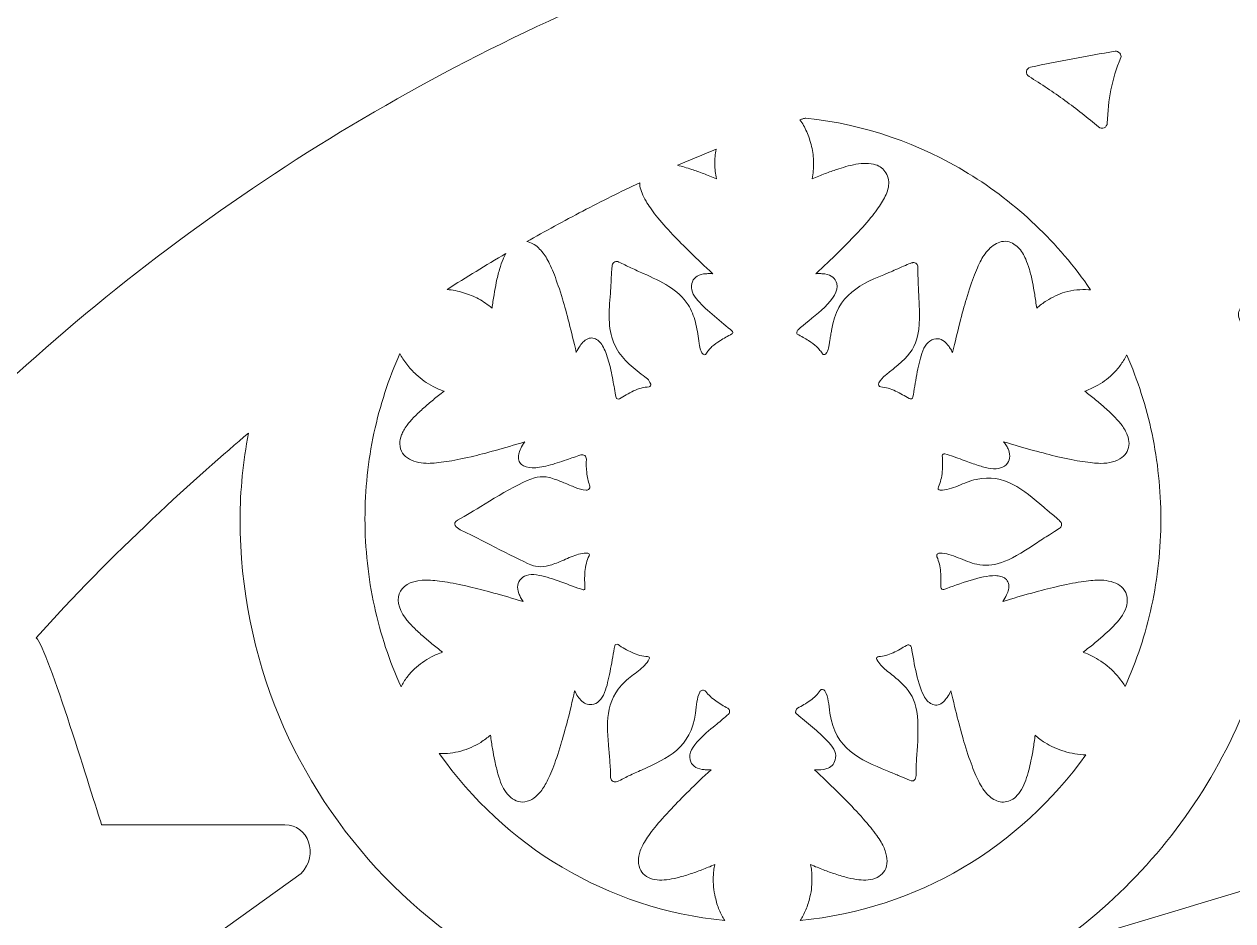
# Model space of a CAD drawing. Header units: inches. Extents: x 15.1 to 23.2, y 2.8 to 12.8.
# Drawn here: x 16.478 to 18.81, y 9.024 to 10.755 of the extents above; entities that cross this region are included whole.
import ezdxf

# ---------------------------------------------------------------- set-up
doc = ezdxf.new("R2010")
doc.units = ezdxf.units.IN
doc.header["$MEASUREMENT"] = 0
doc.layers.add('_U+0421_U+043B_U+043E_U+0439 1', color=7, linetype='Continuous')

# ---------------------------------------------------------------- blocks, each defined once
blk = doc.blocks.new('block 2')
at = {"layer": '_U+0421_U+043B_U+043E_U+0439 1', "lineweight": 0}
for points, knots in [([(19.9726, 11.0693), (19.9726, 11.063), (19.9748, 11.0571), (19.9786, 11.0525), (19.9824, 11.0478), (19.9877, 11.0445), (19.9939, 11.0432), (20.1207, 11.0163), (20.2455, 10.9835), (20.3679, 10.9449), (20.4903, 10.9064), (20.6103, 10.8621), (20.7275, 10.8123), (20.977, 10.7063), (21.2141, 10.5758), (21.4358, 10.4237), (21.6576, 10.2715), (21.8639, 10.0977), (22.052, 9.905), (22.2401, 9.7126), (22.4098, 9.5015), (22.5584, 9.2747), (22.707, 9.0478), (22.8344, 8.8051), (22.9378, 8.5495), (23.0372, 8.3034), (23.1144, 8.0457), (23.1668, 7.7788), (23.2191, 7.5119), (23.2466, 7.2358), (23.2466, 6.9533), (23.2466, 6.6707), (23.2191, 6.3946), (23.1668, 6.1277), (23.1144, 5.8608), (23.0372, 5.6031), (22.9378, 5.357), (22.8344, 5.1017), (22.707, 4.859), (22.5584, 4.632), (22.4098, 4.4051), (22.2401, 4.1939), (22.052, 4.0015), (21.8639, 3.8088), (21.6576, 3.635), (21.4358, 3.4828), (21.2141, 3.3307), (20.977, 3.2002), (20.7275, 3.0942), (20.4868, 2.9923), (20.2348, 2.9132), (19.9738, 2.8596), (19.7128, 2.8059), (19.4429, 2.7778), (19.1664, 2.7778), (18.8902, 2.7778), (18.6204, 2.8059), (18.3595, 2.8596), (18.0985, 2.9132), (17.8465, 2.9923), (17.6058, 3.0942), (17.3563, 3.2002), (17.1192, 3.3307), (16.8975, 3.4828), (16.6758, 3.635), (16.4694, 3.8088), (16.2813, 4.0015), (16.0933, 4.1939), (15.9235, 4.4051), (15.7749, 4.632), (15.6263, 4.859), (15.4989, 5.1017), (15.3955, 5.357), (15.2961, 5.6031), (15.2189, 5.8608), (15.1666, 6.1277), (15.1142, 6.3946), (15.0867, 6.6707), (15.0867, 6.9533), (15.0867, 7.2358), (15.1142, 7.5119), (15.1666, 7.7788), (15.2189, 8.0457), (15.2961, 8.3034), (15.3955, 8.5495), (15.4989, 8.8051), (15.6263, 9.0478), (15.7749, 9.2747), (15.9235, 9.5015), (16.0933, 9.7126), (16.2813, 9.905), (16.4694, 10.0977), (16.6758, 10.2715), (16.8975, 10.4237), (17.1192, 10.5758), (17.3563, 10.7063), (17.6058, 10.8123), (17.718, 10.86), (17.8328, 10.9026), (17.9498, 10.94), (18.0668, 10.9774), (18.186, 11.0095), (18.3072, 11.0362), (18.3228, 11.0396), (18.3362, 11.0482), (18.3456, 11.0599), (18.3551, 11.0716), (18.3607, 11.0864), (18.3607, 11.1023), (18.3607, 11.1023), (18.3607, 11.3029), (18.3607, 11.3029), (18.3607, 11.3029), (18.3607, 11.5034), (18.3607, 11.5034), (18.3607, 11.5382), (18.3754, 11.5706), (18.4006, 11.598), (18.4258, 11.6254), (18.4616, 11.6477), (18.504, 11.6622), (18.5139, 11.6656), (18.5211, 11.673), (18.5245, 11.6819), (18.528, 11.6907), (18.5277, 11.7011), (18.5228, 11.7103), (18.4959, 11.761), (18.4748, 11.8153), (18.4603, 11.8723), (18.4459, 11.9293), (18.4382, 11.9889), (18.4382, 12.0504), (18.4382, 12.1507), (18.4586, 12.2464), (18.4956, 12.3334), (18.5325, 12.4205), (18.5859, 12.4989), (18.6519, 12.5648), (18.7176, 12.6305), (18.796, 12.6837), (18.8831, 12.7205), (18.9702, 12.7574), (19.066, 12.7778), (19.1664, 12.7778), (19.2671, 12.7778), (19.363, 12.7574), (19.4502, 12.7205), (19.5373, 12.6837), (19.6157, 12.6305), (19.6814, 12.5648), (19.7474, 12.4989), (19.8007, 12.4205), (19.8375, 12.3334), (19.8743, 12.2464), (19.8946, 12.1507), (19.8946, 12.0504), (19.8946, 11.9869), (19.8865, 11.9254), (19.8713, 11.8667), (19.856, 11.8081), (19.8337, 11.7523), (19.8052, 11.7004), (19.8014, 11.6936), (19.8014, 11.6859), (19.8042, 11.6794), (19.807, 11.6729), (19.8126, 11.6675), (19.8201, 11.6652), (19.865, 11.6514), (19.9031, 11.6289), (19.93, 11.6009), (19.9569, 11.573), (19.9726, 11.5394), (19.9726, 11.5034), (19.9726, 11.5034), (19.9726, 11.2863), (19.9726, 11.2863), (19.9726, 11.2863), (19.9726, 11.0693), (19.9726, 11.0693)], [0, 0, 0, 0, 1, 1, 1, 2, 2, 2, 3, 3, 3, 4, 4, 4, 5, 5, 5, 6, 6, 6, 7, 7, 7, 8, 8, 8, 9, 9, 9, 10, 10, 10, 11, 11, 11, 12, 12, 12, 13, 13, 13, 14, 14, 14, 15, 15, 15, 16, 16, 16, 17, 17, 17, 18, 18, 18, 19, 19, 19, 20, 20, 20, 21, 21, 21, 22, 22, 22, 23, 23, 23, 24, 24, 24, 25, 25, 25, 26, 26, 26, 27, 27, 27, 28, 28, 28, 29, 29, 29, 30, 30, 30, 31, 31, 31, 32, 32, 32, 33, 33, 33, 34, 34, 34, 35, 35, 35, 36, 36, 36, 37, 37, 37, 38, 38, 38, 39, 39, 39, 40, 40, 40, 41, 41, 41, 42, 42, 42, 43, 43, 43, 44, 44, 44, 45, 45, 45, 46, 46, 46, 47, 47, 47, 48, 48, 48, 49, 49, 49, 50, 50, 50, 51, 51, 51, 52, 52, 52, 53, 53, 53, 54, 54, 54, 55, 55, 55, 56, 56, 56, 57, 57, 57, 58, 58, 58, 59, 59, 59, 60, 60, 60, 60]), ([(18.5828, 10.7026), (18.5553, 10.6981), (18.528, 10.6932), (18.5008, 10.6881), (18.4735, 10.683), (18.4464, 10.6776), (18.4192, 10.6719), (18.4148, 10.671), (18.4121, 10.6676), (18.4115, 10.6638), (18.4109, 10.6601), (18.4124, 10.656), (18.4163, 10.6537), (18.4401, 10.6392), (18.4633, 10.6238), (18.4857, 10.6075), (18.508, 10.5913), (18.5296, 10.5743), (18.5504, 10.5566), (18.5537, 10.5538), (18.5579, 10.5535), (18.5612, 10.5549), (18.5646, 10.5564), (18.5671, 10.5596), (18.5673, 10.5639), (18.568, 10.5865), (18.5701, 10.6075), (18.5742, 10.6282), (18.5783, 10.6488), (18.5845, 10.6691), (18.5936, 10.6902), (18.5947, 10.6927), (18.5935, 10.6961), (18.5912, 10.6987), (18.589, 10.7013), (18.5858, 10.7031), (18.5828, 10.7026)], [0, 0, 0, 0, 1, 1, 1, 2, 2, 2, 3, 3, 3, 4, 4, 4, 5, 5, 5, 6, 6, 6, 7, 7, 7, 8, 8, 8, 9, 9, 9, 10, 10, 10, 11, 11, 11, 12, 12, 12, 12]), ([(17.9857, 10.5737), (17.9838, 10.5732), (17.9819, 10.5726), (17.9801, 10.5721), (17.9782, 10.5716), (17.9763, 10.571), (17.9744, 10.5705), (17.9793, 10.5636), (17.9835, 10.5558), (17.9873, 10.5472), (17.991, 10.5386), (17.9942, 10.5291), (17.9969, 10.5187), (17.9993, 10.5086), (18.0005, 10.4982), (18.0006, 10.4877), (18.0008, 10.4772), (17.9998, 10.4667), (17.9979, 10.4563), (18.0065, 10.46), (18.0148, 10.4634), (18.0227, 10.4664), (18.0307, 10.4694), (18.0383, 10.472), (18.0455, 10.4744), (18.0559, 10.4779), (18.069, 10.482), (18.0823, 10.4844), (18.0956, 10.4867), (18.1091, 10.4872), (18.1203, 10.4835), (18.1246, 10.4822), (18.1284, 10.4802), (18.1318, 10.4776), (18.1351, 10.475), (18.1379, 10.4718), (18.1401, 10.468), (18.1457, 10.4592), (18.1466, 10.4496), (18.1449, 10.4401), (18.1431, 10.4307), (18.1387, 10.4213), (18.1337, 10.4131), (18.1291, 10.4051), (18.1226, 10.3957), (18.114, 10.385), (18.1053, 10.3742), (18.0947, 10.3621), (18.0818, 10.3485), (18.0717, 10.3378), (18.0603, 10.3262), (18.0476, 10.3137), (18.0348, 10.3011), (18.0207, 10.2877), (18.0049, 10.2732), (18.0084, 10.2735), (18.0116, 10.2735), (18.0145, 10.2734), (18.0175, 10.2732), (18.0201, 10.273), (18.0225, 10.2727), (18.0289, 10.2716), (18.034, 10.2696), (18.0378, 10.2666), (18.0416, 10.2635), (18.0442, 10.2594), (18.0455, 10.254), (18.0492, 10.2402), (18.0376, 10.224), (18.0221, 10.2088), (18.0066, 10.1936), (17.9873, 10.1793), (17.9755, 10.1692), (17.9747, 10.1685), (17.974, 10.1679), (17.9732, 10.1672), (17.9724, 10.1665), (17.9715, 10.1659), (17.9707, 10.1652), (17.9695, 10.1642), (17.9687, 10.1623), (17.9683, 10.1604), (17.968, 10.1586), (17.9681, 10.1569), (17.969, 10.1565), (17.9773, 10.1524), (17.9845, 10.1483), (17.9907, 10.1442), (17.9969, 10.1402), (18.0021, 10.1362), (18.0065, 10.1324), (18.0089, 10.13), (18.0111, 10.1276), (18.013, 10.1253), (18.0149, 10.123), (18.0166, 10.1207), (18.018, 10.1184), (18.0185, 10.1176), (18.0196, 10.1172), (18.0208, 10.1171), (18.022, 10.117), (18.0232, 10.1172), (18.0237, 10.1178), (18.0272, 10.1225), (18.0288, 10.1257), (18.0297, 10.1295), (18.0306, 10.1334), (18.031, 10.1379), (18.0321, 10.1452), (18.0327, 10.1484), (18.0332, 10.1517), (18.0337, 10.1549), (18.0343, 10.1581), (18.0348, 10.1612), (18.0353, 10.1638), (18.0402, 10.1991), (18.0544, 10.2215), (18.0742, 10.2378), (18.094, 10.2542), (18.1192, 10.2644), (18.1459, 10.2754), (18.1499, 10.277), (18.1605, 10.2818), (18.1706, 10.2862), (18.1807, 10.2906), (18.1903, 10.2946), (18.1924, 10.2946), (18.1951, 10.2949), (18.1975, 10.2939), (18.1992, 10.2923), (18.2008, 10.2907), (18.2018, 10.2885), (18.2015, 10.2861), (18.2018, 10.2767), (18.202, 10.2674), (18.2024, 10.258), (18.2027, 10.2487), (18.2031, 10.2394), (18.2036, 10.23), (18.2066, 10.1857), (18.2048, 10.1594), (18.1974, 10.14), (18.1899, 10.1206), (18.1767, 10.1081), (18.1566, 10.0913), (18.1501, 10.0856), (18.1443, 10.0815), (18.1393, 10.0773), (18.1343, 10.073), (18.1301, 10.0686), (18.1266, 10.0624), (18.1257, 10.0608), (18.1257, 10.0589), (18.1265, 10.0574), (18.1272, 10.0559), (18.1286, 10.0547), (18.1304, 10.0546), (18.1397, 10.0542), (18.1494, 10.051), (18.1587, 10.0468), (18.168, 10.0425), (18.177, 10.0371), (18.1848, 10.0322), (18.1862, 10.0312), (18.1879, 10.0312), (18.1893, 10.0318), (18.1907, 10.0324), (18.1919, 10.0336), (18.1922, 10.0353), (18.1946, 10.0484), (18.197, 10.0637), (18.1997, 10.0786), (18.2025, 10.0934), (18.2056, 10.1078), (18.2095, 10.119), (18.2119, 10.1265), (18.2149, 10.1326), (18.2186, 10.1373), (18.2223, 10.142), (18.2269, 10.1452), (18.2325, 10.1468), (18.2376, 10.1481), (18.2422, 10.148), (18.2467, 10.1462), (18.2512, 10.1444), (18.2555, 10.1409), (18.2597, 10.1356), (18.2613, 10.1337), (18.2628, 10.1316), (18.2643, 10.1291), (18.2658, 10.1267), (18.2672, 10.1241), (18.2688, 10.1211), (18.2736, 10.142), (18.2782, 10.1609), (18.2826, 10.1781), (18.287, 10.1953), (18.2913, 10.2108), (18.2955, 10.2247), (18.3009, 10.2428), (18.3061, 10.2582), (18.3111, 10.271), (18.3161, 10.2839), (18.3209, 10.2943), (18.3255, 10.3026), (18.3303, 10.3106), (18.3365, 10.319), (18.3442, 10.3253), (18.3518, 10.3317), (18.3607, 10.3359), (18.3709, 10.3357), (18.3805, 10.3351), (18.3885, 10.3306), (18.395, 10.3242), (18.4015, 10.3178), (18.4064, 10.3095), (18.4099, 10.3015), (18.4123, 10.2957), (18.4147, 10.289), (18.417, 10.2815), (18.4192, 10.274), (18.4214, 10.2658), (18.4232, 10.2567), (18.4246, 10.2492), (18.4259, 10.2412), (18.4272, 10.2328), (18.4286, 10.2244), (18.4299, 10.2156), (18.4312, 10.2065), (18.4342, 10.2092), (18.4373, 10.2117), (18.4404, 10.2141), (18.4435, 10.2165), (18.4467, 10.2188), (18.4499, 10.2209), (18.4556, 10.2244), (18.4614, 10.2276), (18.4674, 10.2304), (18.4735, 10.2332), (18.4796, 10.2356), (18.4857, 10.2375), (18.4932, 10.2396), (18.5008, 10.2411), (18.5084, 10.2419), (18.5161, 10.2427), (18.5237, 10.2428), (18.5312, 10.2423), (18.532, 10.2423), (18.5326, 10.2423), (18.5332, 10.2423), (18.5338, 10.2423), (18.5344, 10.2423), (18.5349, 10.2423), (18.4729, 10.333), (18.3925, 10.4097), (18.2991, 10.4668), (18.2058, 10.5239), (18.0995, 10.5614), (17.9857, 10.5737), (17.9857, 10.5737), (17.9857, 10.5737), (17.9857, 10.5737), (17.9857, 10.5737), (17.9857, 10.5737), (17.9857, 10.5737)], [0, 0, 0, 0, 1, 1, 1, 2, 2, 2, 3, 3, 3, 4, 4, 4, 5, 5, 5, 6, 6, 6, 7, 7, 7, 8, 8, 8, 9, 9, 9, 10, 10, 10, 11, 11, 11, 12, 12, 12, 13, 13, 13, 14, 14, 14, 15, 15, 15, 16, 16, 16, 17, 17, 17, 18, 18, 18, 19, 19, 19, 20, 20, 20, 21, 21, 21, 22, 22, 22, 23, 23, 23, 24, 24, 24, 25, 25, 25, 26, 26, 26, 27, 27, 27, 28, 28, 28, 29, 29, 29, 30, 30, 30, 31, 31, 31, 32, 32, 32, 33, 33, 33, 34, 34, 34, 35, 35, 35, 36, 36, 36, 37, 37, 37, 38, 38, 38, 39, 39, 39, 40, 40, 40, 41, 41, 41, 42, 42, 42, 43, 43, 43, 44, 44, 44, 45, 45, 45, 46, 46, 46, 47, 47, 47, 48, 48, 48, 49, 49, 49, 50, 50, 50, 51, 51, 51, 52, 52, 52, 53, 53, 53, 54, 54, 54, 55, 55, 55, 56, 56, 56, 57, 57, 57, 58, 58, 58, 59, 59, 59, 60, 60, 60, 61, 61, 61, 62, 62, 62, 63, 63, 63, 64, 64, 64, 65, 65, 65, 66, 66, 66, 67, 67, 67, 68, 68, 68, 69, 69, 69, 70, 70, 70, 71, 71, 71, 72, 72, 72, 73, 73, 73, 74, 74, 74, 75, 75, 75, 76, 76, 76, 77, 77, 77, 78, 78, 78, 79, 79, 79, 80, 80, 80, 81, 81, 81, 82, 82, 82, 83, 83, 83, 84, 84, 84, 85, 85, 85, 86, 86, 86, 87, 87, 87, 88, 88, 88, 88]), ([(17.8126, 10.5134), (17.8003, 10.5086), (17.788, 10.5035), (17.7756, 10.4983), (17.7633, 10.4931), (17.7508, 10.4878), (17.7383, 10.4824), (17.7426, 10.4814), (17.747, 10.4802), (17.7515, 10.4788), (17.7561, 10.4775), (17.7607, 10.476), (17.7655, 10.4744), (17.7728, 10.472), (17.7804, 10.4694), (17.7883, 10.4664), (17.7963, 10.4634), (17.8045, 10.46), (17.8131, 10.4563), (17.8112, 10.4659), (17.8102, 10.4755), (17.81, 10.485), (17.8099, 10.4946), (17.8107, 10.5041), (17.8126, 10.5134), (17.8126, 10.5134), (17.8126, 10.5134), (17.8126, 10.5134), (17.8126, 10.5134), (17.8126, 10.5134), (17.8126, 10.5134)], [0, 0, 0, 0, 1, 1, 1, 2, 2, 2, 3, 3, 3, 4, 4, 4, 5, 5, 5, 6, 6, 6, 7, 7, 7, 8, 8, 8, 9, 9, 9, 10, 10, 10, 10]), ([(17.6651, 10.4488), (17.6285, 10.4315), (17.5918, 10.4131), (17.5553, 10.394), (17.5188, 10.3749), (17.4826, 10.3552), (17.4471, 10.3351), (17.4554, 10.3338), (17.463, 10.3293), (17.4696, 10.3232), (17.4762, 10.3171), (17.4818, 10.3095), (17.4861, 10.3021), (17.4907, 10.2941), (17.4955, 10.2836), (17.5005, 10.2708), (17.5055, 10.2579), (17.5107, 10.2426), (17.516, 10.2247), (17.5203, 10.2108), (17.5246, 10.1953), (17.529, 10.1781), (17.5334, 10.1609), (17.5379, 10.142), (17.5428, 10.1211), (17.5452, 10.1262), (17.5476, 10.1305), (17.55, 10.134), (17.5524, 10.1376), (17.5548, 10.1404), (17.5572, 10.1425), (17.5641, 10.1489), (17.5711, 10.1504), (17.5773, 10.1484), (17.5836, 10.1465), (17.5892, 10.1412), (17.5935, 10.134), (17.598, 10.1265), (17.6019, 10.1162), (17.6052, 10.1047), (17.6085, 10.0933), (17.6111, 10.0806), (17.6133, 10.0683), (17.6144, 10.0627), (17.6154, 10.0571), (17.6165, 10.0514), (17.6175, 10.0458), (17.6185, 10.0402), (17.6195, 10.0345), (17.6198, 10.033), (17.6208, 10.0319), (17.6221, 10.0314), (17.6233, 10.0309), (17.6248, 10.0309), (17.6261, 10.0317), (17.6342, 10.0369), (17.6436, 10.0426), (17.6534, 10.047), (17.6632, 10.0514), (17.6734, 10.0546), (17.6831, 10.0547), (17.6841, 10.0547), (17.6851, 10.0556), (17.6857, 10.0568), (17.6864, 10.0579), (17.6868, 10.0592), (17.6865, 10.06), (17.6843, 10.0651), (17.6827, 10.0677), (17.68, 10.0701), (17.6774, 10.0726), (17.6738, 10.0749), (17.6678, 10.0795), (17.6574, 10.0878), (17.6469, 10.0962), (17.6378, 10.1058), (17.6286, 10.1154), (17.6208, 10.1262), (17.6154, 10.1393), (17.6093, 10.154), (17.6069, 10.1692), (17.6063, 10.1851), (17.6058, 10.2009), (17.6071, 10.2175), (17.6085, 10.2348), (17.6093, 10.2434), (17.6097, 10.2532), (17.6101, 10.2629), (17.6106, 10.2726), (17.6111, 10.282), (17.6122, 10.2898), (17.6127, 10.2927), (17.6147, 10.295), (17.6172, 10.2961), (17.6197, 10.2973), (17.6226, 10.2973), (17.625, 10.2957), (17.6328, 10.2919), (17.6405, 10.2882), (17.6483, 10.2845), (17.6562, 10.2808), (17.664, 10.2772), (17.672, 10.2738), (17.6897, 10.2658), (17.7064, 10.2582), (17.7211, 10.2488), (17.7359, 10.2394), (17.7487, 10.2281), (17.7586, 10.2129), (17.7653, 10.2028), (17.7695, 10.1915), (17.7726, 10.1796), (17.7757, 10.1678), (17.7776, 10.1556), (17.7794, 10.1436), (17.7806, 10.1362), (17.7809, 10.132), (17.7817, 10.1285), (17.7825, 10.125), (17.784, 10.1222), (17.7875, 10.1176), (17.788, 10.117), (17.7891, 10.1168), (17.7902, 10.1169), (17.7914, 10.117), (17.7925, 10.1175), (17.7929, 10.1182), (17.7943, 10.1206), (17.796, 10.1229), (17.798, 10.1252), (17.7999, 10.1276), (17.8021, 10.1299), (17.8045, 10.1324), (17.809, 10.1363), (17.8144, 10.1403), (17.8208, 10.1443), (17.8272, 10.1484), (17.8346, 10.1526), (17.8432, 10.157), (17.8441, 10.1574), (17.8447, 10.1583), (17.8449, 10.1593), (17.8451, 10.1602), (17.8448, 10.1612), (17.844, 10.1619), (17.8336, 10.1708), (17.8211, 10.1808), (17.8092, 10.191), (17.7973, 10.2013), (17.7859, 10.2116), (17.7778, 10.2209), (17.7725, 10.2268), (17.7687, 10.2324), (17.7667, 10.2379), (17.7646, 10.2434), (17.7642, 10.2487), (17.7655, 10.254), (17.7669, 10.2594), (17.7694, 10.2635), (17.7732, 10.2666), (17.777, 10.2696), (17.7821, 10.2716), (17.7885, 10.2727), (17.7909, 10.273), (17.7936, 10.2732), (17.7965, 10.2734), (17.7995, 10.2735), (17.8027, 10.2735), (17.8061, 10.2732), (17.7904, 10.2877), (17.7762, 10.3011), (17.7635, 10.3137), (17.7507, 10.3262), (17.7394, 10.3378), (17.7292, 10.3485), (17.7164, 10.3621), (17.7057, 10.3742), (17.6971, 10.385), (17.6885, 10.3957), (17.6819, 10.4051), (17.6774, 10.4131), (17.6742, 10.4184), (17.6716, 10.4236), (17.6697, 10.4285), (17.6678, 10.4335), (17.6664, 10.4381), (17.6656, 10.4424), (17.6656, 10.4435), (17.6655, 10.4446), (17.6654, 10.4456), (17.6652, 10.4467), (17.6651, 10.4478), (17.6651, 10.4488), (17.6651, 10.4488), (17.6651, 10.4488), (17.6651, 10.4488), (17.6651, 10.4488), (17.6651, 10.4488), (17.6651, 10.4488)], [0, 0, 0, 0, 1, 1, 1, 2, 2, 2, 3, 3, 3, 4, 4, 4, 5, 5, 5, 6, 6, 6, 7, 7, 7, 8, 8, 8, 9, 9, 9, 10, 10, 10, 11, 11, 11, 12, 12, 12, 13, 13, 13, 14, 14, 14, 15, 15, 15, 16, 16, 16, 17, 17, 17, 18, 18, 18, 19, 19, 19, 20, 20, 20, 21, 21, 21, 22, 22, 22, 23, 23, 23, 24, 24, 24, 25, 25, 25, 26, 26, 26, 27, 27, 27, 28, 28, 28, 29, 29, 29, 30, 30, 30, 31, 31, 31, 32, 32, 32, 33, 33, 33, 34, 34, 34, 35, 35, 35, 36, 36, 36, 37, 37, 37, 38, 38, 38, 39, 39, 39, 40, 40, 40, 41, 41, 41, 42, 42, 42, 43, 43, 43, 44, 44, 44, 45, 45, 45, 46, 46, 46, 47, 47, 47, 48, 48, 48, 49, 49, 49, 50, 50, 50, 51, 51, 51, 52, 52, 52, 53, 53, 53, 54, 54, 54, 55, 55, 55, 56, 56, 56, 57, 57, 57, 58, 58, 58, 59, 59, 59, 60, 60, 60, 61, 61, 61, 62, 62, 62, 63, 63, 63, 64, 64, 64, 65, 65, 65, 66, 66, 66, 66]), ([(18.4649, 8.9748), (18.5945, 9.0647), (18.7044, 9.1861), (18.7819, 9.3272), (18.8595, 9.4683), (18.9046, 9.6291), (18.9046, 9.7977), (18.9046, 9.8677), (18.8968, 9.9345), (18.8827, 9.9989), (18.8685, 10.0632), (18.8479, 10.1252), (18.8221, 10.1854), (18.8186, 10.1937), (18.8205, 10.2021), (18.8254, 10.208), (18.8303, 10.214), (18.8383, 10.2174), (18.847, 10.2155), (18.9178, 10.2003), (18.9957, 10.2111), (19.0643, 10.2381), (19.1328, 10.2651), (19.1919, 10.3084), (19.2251, 10.3584), (19.2289, 10.3643), (19.2352, 10.3668), (19.2411, 10.3663), (19.247, 10.3658), (19.2527, 10.3622), (19.2553, 10.3557), (19.2672, 10.3274), (19.2872, 10.2925), (19.3088, 10.2579), (19.3304, 10.2234), (19.3535, 10.1893), (19.3715, 10.1625), (19.3787, 10.1519), (19.3796, 10.1393), (19.3755, 10.1286), (19.3715, 10.1179), (19.3627, 10.109), (19.3503, 10.1056), (19.3503, 10.1056), (19.2298, 10.0731), (19.2298, 10.0731), (19.2298, 10.0731), (19.1092, 10.0406), (19.1092, 10.0406), (19.0868, 10.0294), (19.0773, 10.0085), (19.0782, 9.9882), (19.079, 9.9678), (19.0903, 9.948), (19.1092, 9.9386), (19.1092, 9.9386), (19.2361, 9.9044), (19.2361, 9.9044), (19.2361, 9.9044), (19.3631, 9.8701), (19.3631, 9.8701), (19.3724, 9.8676), (19.3792, 9.861), (19.3825, 9.853), (19.3858, 9.845), (19.3856, 9.8355), (19.3808, 9.8272), (19.3808, 9.8272), (19.3158, 9.7145), (19.3158, 9.7145), (19.3158, 9.7145), (19.2508, 9.6019), (19.2508, 9.6019), (19.2423, 9.5765), (19.2451, 9.5554), (19.2565, 9.542), (19.2679, 9.5286), (19.2879, 9.5229), (19.3139, 9.5282), (19.328, 9.5313), (19.3686, 9.5528), (19.4148, 9.5791), (19.4611, 9.6053), (19.5129, 9.6361), (19.5497, 9.6578), (19.5594, 9.6635), (19.5706, 9.6639), (19.58, 9.6601), (19.5894, 9.6563), (19.5972, 9.6483), (19.6002, 9.6374), (19.612, 9.5952), (19.6299, 9.5314), (19.6452, 9.4772), (19.6605, 9.423), (19.6732, 9.3784), (19.6745, 9.3745), (19.4781, 9.3001), (19.2798, 9.2295), (19.0785, 9.1629), (18.8772, 9.0962), (18.673, 9.0335), (18.4649, 8.9748), (18.4649, 8.9748), (18.4649, 8.9748), (18.4649, 8.9748), (18.4649, 8.9748), (18.4649, 8.9748), (18.4649, 8.9748)], [0, 0, 0, 0, 1, 1, 1, 2, 2, 2, 3, 3, 3, 4, 4, 4, 5, 5, 5, 6, 6, 6, 7, 7, 7, 8, 8, 8, 9, 9, 9, 10, 10, 10, 11, 11, 11, 12, 12, 12, 13, 13, 13, 14, 14, 14, 15, 15, 15, 16, 16, 16, 17, 17, 17, 18, 18, 18, 19, 19, 19, 20, 20, 20, 21, 21, 21, 22, 22, 22, 23, 23, 23, 24, 24, 24, 25, 25, 25, 26, 26, 26, 27, 27, 27, 28, 28, 28, 29, 29, 29, 30, 30, 30, 31, 31, 31, 32, 32, 32, 33, 33, 33, 34, 34, 34, 35, 35, 35, 36, 36, 36, 36]), ([(17.407, 10.3122), (17.3875, 10.3007), (17.3683, 10.2893), (17.3494, 10.2777), (17.3305, 10.2662), (17.3119, 10.2546), (17.2938, 10.2428), (17.2989, 10.2423), (17.3041, 10.2416), (17.3093, 10.2406), (17.3146, 10.2396), (17.32, 10.2383), (17.3253, 10.2364), (17.3355, 10.2335), (17.3452, 10.2295), (17.3544, 10.2245), (17.3636, 10.2195), (17.3723, 10.2135), (17.3803, 10.2065), (17.3814, 10.2156), (17.3827, 10.2243), (17.3841, 10.2325), (17.3855, 10.2408), (17.387, 10.2487), (17.3883, 10.2562), (17.3902, 10.2652), (17.3924, 10.2736), (17.3946, 10.2812), (17.3969, 10.2889), (17.3993, 10.2957), (17.4017, 10.3015), (17.4025, 10.3034), (17.4034, 10.3053), (17.4044, 10.3071), (17.4053, 10.3089), (17.4062, 10.3106), (17.407, 10.3122), (17.407, 10.3122), (17.407, 10.3122), (17.407, 10.3122), (17.407, 10.3122), (17.407, 10.3122), (17.407, 10.3122)], [0, 0, 0, 0, 1, 1, 1, 2, 2, 2, 3, 3, 3, 4, 4, 4, 5, 5, 5, 6, 6, 6, 7, 7, 7, 8, 8, 8, 9, 9, 9, 10, 10, 10, 11, 11, 11, 12, 12, 12, 13, 13, 13, 14, 14, 14, 14]), ([(17.2024, 10.119), (17.2059, 10.1123), (17.2103, 10.1055), (17.2156, 10.0987), (17.2209, 10.0919), (17.227, 10.0851), (17.2339, 10.0785), (17.2388, 10.0739), (17.2438, 10.0698), (17.2492, 10.066), (17.2546, 10.0622), (17.2604, 10.0587), (17.2665, 10.0555), (17.2697, 10.0536), (17.2732, 10.052), (17.2768, 10.0506), (17.2804, 10.0491), (17.2842, 10.0478), (17.2879, 10.0464), (17.2804, 10.0408), (17.2735, 10.0354), (17.267, 10.03), (17.2605, 10.0247), (17.2545, 10.0195), (17.2489, 10.0144), (17.242, 10.0083), (17.2357, 10.0024), (17.2302, 9.9968), (17.2247, 9.9912), (17.2201, 9.9859), (17.2163, 9.9808), (17.2115, 9.9741), (17.208, 9.9678), (17.2058, 9.9619), (17.2035, 9.956), (17.2024, 9.9504), (17.2024, 9.945), (17.2024, 9.9306), (17.2102, 9.9211), (17.2209, 9.9153), (17.2317, 9.9094), (17.2454, 9.9071), (17.2575, 9.9071), (17.2668, 9.9074), (17.2783, 9.9085), (17.292, 9.9105), (17.3057, 9.9126), (17.3216, 9.9157), (17.3397, 9.9199), (17.3539, 9.9234), (17.3695, 9.9274), (17.3867, 9.9322), (17.404, 9.9369), (17.4228, 9.9424), (17.4434, 9.9488), (17.4402, 9.944), (17.4376, 9.9397), (17.4358, 9.9358), (17.4339, 9.932), (17.4327, 9.9285), (17.4322, 9.9253), (17.43, 9.9162), (17.4322, 9.9095), (17.437, 9.9051), (17.4418, 9.9007), (17.4493, 9.8986), (17.4578, 9.8986), (17.4664, 9.8983), (17.477, 9.9001), (17.4885, 9.9029), (17.5, 9.9058), (17.5123, 9.9098), (17.5241, 9.9141), (17.5286, 9.9156), (17.5331, 9.9171), (17.5376, 9.9187), (17.5421, 9.9203), (17.5467, 9.9219), (17.5513, 9.9235), (17.554, 9.9244), (17.5569, 9.9239), (17.559, 9.9223), (17.5611, 9.9207), (17.5624, 9.9182), (17.5623, 9.9152), (17.562, 9.9071), (17.562, 9.8982), (17.5629, 9.8896), (17.5637, 9.8809), (17.5655, 9.8724), (17.5686, 9.8651), (17.5696, 9.8627), (17.5692, 9.8602), (17.5678, 9.8582), (17.5665, 9.8563), (17.5643, 9.855), (17.5617, 9.8552), (17.5543, 9.8558), (17.5475, 9.8579), (17.5406, 9.8607), (17.5336, 9.8635), (17.5265, 9.8668), (17.5187, 9.8698), (17.5075, 9.8743), (17.4987, 9.8778), (17.4907, 9.8797), (17.4826, 9.8817), (17.4754, 9.8821), (17.4674, 9.8805), (17.4541, 9.8783), (17.4287, 9.8652), (17.4033, 9.8507), (17.3779, 9.8362), (17.3526, 9.8202), (17.3392, 9.8121), (17.3392, 9.8121), (17.3264, 9.8047), (17.3264, 9.8047), (17.3264, 9.8047), (17.3135, 9.7972), (17.3135, 9.7972), (17.3077, 9.7943), (17.3073, 9.7907), (17.3092, 9.7873), (17.3111, 9.784), (17.3154, 9.7809), (17.3189, 9.7791), (17.3189, 9.7791), (17.3298, 9.7737), (17.3298, 9.7737), (17.3298, 9.7737), (17.3408, 9.7684), (17.3408, 9.7684), (17.352, 9.763), (17.3789, 9.7488), (17.4049, 9.7355), (17.431, 9.7222), (17.4562, 9.7099), (17.4642, 9.7086), (17.4714, 9.7073), (17.4778, 9.7074), (17.4847, 9.7087), (17.4916, 9.7101), (17.4989, 9.7126), (17.508, 9.7161), (17.5173, 9.7198), (17.5269, 9.7244), (17.5365, 9.7281), (17.5461, 9.7317), (17.5557, 9.7343), (17.5653, 9.7338), (17.5665, 9.7337), (17.5674, 9.733), (17.5679, 9.732), (17.5683, 9.7311), (17.5683, 9.7298), (17.5677, 9.7288), (17.5629, 9.7201), (17.5605, 9.7093), (17.5595, 9.6982), (17.5585, 9.6871), (17.5589, 9.6757), (17.5595, 9.666), (17.5596, 9.6649), (17.5592, 9.664), (17.5585, 9.6634), (17.5578, 9.6629), (17.5568, 9.6627), (17.5558, 9.663), (17.5429, 9.6674), (17.528, 9.6731), (17.5132, 9.6784), (17.4984, 9.6837), (17.4839, 9.6885), (17.4717, 9.691), (17.4639, 9.6926), (17.4571, 9.693), (17.4513, 9.692), (17.4454, 9.691), (17.4404, 9.6886), (17.4364, 9.6846), (17.4327, 9.6809), (17.4304, 9.6767), (17.4297, 9.672), (17.429, 9.6673), (17.4298, 9.6619), (17.4322, 9.6558), (17.433, 9.6534), (17.434, 9.651), (17.4354, 9.6484), (17.4367, 9.6459), (17.4383, 9.6432), (17.4402, 9.6403), (17.4196, 9.6467), (17.4008, 9.6522), (17.3835, 9.6569), (17.3663, 9.6617), (17.3507, 9.6657), (17.3365, 9.6691), (17.3184, 9.6734), (17.3026, 9.6765), (17.289, 9.6785), (17.2753, 9.6806), (17.2639, 9.6817), (17.2542, 9.6819), (17.2291, 9.6822), (17.2114, 9.6738), (17.2036, 9.6603), (17.1959, 9.6468), (17.1981, 9.6283), (17.2131, 9.6083), (17.2168, 9.6035), (17.2215, 9.5981), (17.227, 9.5925), (17.2325, 9.5868), (17.2388, 9.5808), (17.2457, 9.5747), (17.2513, 9.5696), (17.2575, 9.5644), (17.264, 9.5591), (17.2705, 9.5537), (17.2775, 9.5482), (17.2847, 9.5426), (17.281, 9.5413), (17.2774, 9.54), (17.2738, 9.5385), (17.2703, 9.537), (17.2668, 9.5354), (17.2633, 9.5336), (17.2575, 9.5304), (17.2517, 9.5269), (17.2462, 9.5231), (17.2408, 9.5193), (17.2355, 9.5152), (17.2307, 9.5106), (17.2254, 9.5056), (17.2206, 9.5002), (17.2162, 9.4945), (17.2119, 9.4887), (17.208, 9.4826), (17.2046, 9.4759), (17.1824, 9.5253), (17.165, 9.5773), (17.1532, 9.6315), (17.1414, 9.6857), (17.1351, 9.742), (17.1351, 9.7999), (17.1351, 9.8567), (17.1411, 9.9122), (17.1525, 9.9656), (17.164, 10.0191), (17.1808, 10.0704), (17.2024, 10.119), (17.2024, 10.119), (17.2024, 10.119), (17.2024, 10.119), (17.2024, 10.119), (17.2024, 10.119), (17.2024, 10.119)], [0, 0, 0, 0, 1, 1, 1, 2, 2, 2, 3, 3, 3, 4, 4, 4, 5, 5, 5, 6, 6, 6, 7, 7, 7, 8, 8, 8, 9, 9, 9, 10, 10, 10, 11, 11, 11, 12, 12, 12, 13, 13, 13, 14, 14, 14, 15, 15, 15, 16, 16, 16, 17, 17, 17, 18, 18, 18, 19, 19, 19, 20, 20, 20, 21, 21, 21, 22, 22, 22, 23, 23, 23, 24, 24, 24, 25, 25, 25, 26, 26, 26, 27, 27, 27, 28, 28, 28, 29, 29, 29, 30, 30, 30, 31, 31, 31, 32, 32, 32, 33, 33, 33, 34, 34, 34, 35, 35, 35, 36, 36, 36, 37, 37, 37, 38, 38, 38, 39, 39, 39, 40, 40, 40, 41, 41, 41, 42, 42, 42, 43, 43, 43, 44, 44, 44, 45, 45, 45, 46, 46, 46, 47, 47, 47, 48, 48, 48, 49, 49, 49, 50, 50, 50, 51, 51, 51, 52, 52, 52, 53, 53, 53, 54, 54, 54, 55, 55, 55, 56, 56, 56, 57, 57, 57, 58, 58, 58, 59, 59, 59, 60, 60, 60, 61, 61, 61, 62, 62, 62, 63, 63, 63, 64, 64, 64, 65, 65, 65, 66, 66, 66, 67, 67, 67, 68, 68, 68, 69, 69, 69, 70, 70, 70, 71, 71, 71, 72, 72, 72, 73, 73, 73, 74, 74, 74, 75, 75, 75, 76, 76, 76, 77, 77, 77, 78, 78, 78, 79, 79, 79, 80, 80, 80, 81, 81, 81, 82, 82, 82, 83, 83, 83, 84, 84, 84, 85, 85, 85, 86, 86, 86, 86]), ([(18.5418, 9.533), (18.5386, 9.5349), (18.5352, 9.5366), (18.5316, 9.5382), (18.5279, 9.5398), (18.5242, 9.5413), (18.5205, 9.5426), (18.5279, 9.5482), (18.535, 9.5537), (18.5416, 9.5591), (18.5482, 9.5644), (18.5544, 9.5696), (18.56, 9.5747), (18.5691, 9.5827), (18.5807, 9.5933), (18.59, 9.6053), (18.5993, 9.6172), (18.6062, 9.6304), (18.6059, 9.6435), (18.6059, 9.6582), (18.5983, 9.6678), (18.5877, 9.6737), (18.577, 9.6797), (18.5632, 9.6819), (18.5509, 9.6819), (18.5416, 9.6817), (18.5302, 9.6806), (18.5166, 9.6785), (18.503, 9.6765), (18.4871, 9.6734), (18.4686, 9.6691), (18.4545, 9.6657), (18.4389, 9.6617), (18.4217, 9.6569), (18.4045, 9.6522), (18.3858, 9.6467), (18.3655, 9.6403), (18.3685, 9.6451), (18.3709, 9.6494), (18.3727, 9.6532), (18.3746, 9.657), (18.3759, 9.6603), (18.3767, 9.6633), (18.3778, 9.6681), (18.3777, 9.6722), (18.3766, 9.6757), (18.3755, 9.6793), (18.3735, 9.6822), (18.3709, 9.6846), (18.3685, 9.6865), (18.3655, 9.6879), (18.3622, 9.6889), (18.3588, 9.6899), (18.3551, 9.6905), (18.3511, 9.6905), (18.3376, 9.6907), (18.3202, 9.6867), (18.3025, 9.6812), (18.2847, 9.6758), (18.2667, 9.669), (18.252, 9.6638), (18.2505, 9.6633), (18.249, 9.6636), (18.2479, 9.6644), (18.2468, 9.6653), (18.2461, 9.6666), (18.2462, 9.6682), (18.2465, 9.6773), (18.2467, 9.6877), (18.2457, 9.6979), (18.2447, 9.7081), (18.2427, 9.7181), (18.2386, 9.7265), (18.2377, 9.7283), (18.2381, 9.7301), (18.2391, 9.7315), (18.2401, 9.733), (18.2419, 9.7339), (18.2439, 9.7339), (18.2559, 9.7338), (18.2679, 9.7297), (18.2798, 9.725), (18.2918, 9.7203), (18.3038, 9.715), (18.3158, 9.7124), (18.3313, 9.7091), (18.3455, 9.7095), (18.3629, 9.7156), (18.3804, 9.7216), (18.4011, 9.7332), (18.4296, 9.7524), (18.4339, 9.7553), (18.4382, 9.7582), (18.4425, 9.7611), (18.4469, 9.764), (18.4513, 9.7668), (18.4558, 9.7695), (18.4558, 9.7695), (18.4652, 9.7756), (18.4652, 9.7756), (18.4652, 9.7756), (18.4745, 9.7817), (18.4745, 9.7817), (18.4769, 9.7828), (18.4784, 9.7849), (18.4789, 9.7873), (18.4793, 9.7897), (18.4788, 9.7924), (18.4772, 9.7945), (18.4743, 9.7977), (18.468, 9.8031), (18.4615, 9.8084), (18.455, 9.8137), (18.4483, 9.8191), (18.4446, 9.8223), (18.4248, 9.8396), (18.406, 9.856), (18.3852, 9.8666), (18.3645, 9.8773), (18.3418, 9.8821), (18.3142, 9.8762), (18.3025, 9.8738), (18.291, 9.8684), (18.2795, 9.8638), (18.268, 9.8591), (18.2565, 9.8551), (18.2446, 9.8553), (18.2431, 9.8553), (18.2419, 9.8562), (18.2413, 9.8575), (18.2407, 9.8587), (18.2406, 9.8603), (18.2414, 9.8617), (18.2457, 9.8703), (18.2479, 9.8807), (18.2488, 9.8912), (18.2498, 9.9018), (18.2495, 9.9126), (18.2489, 9.9219), (18.2488, 9.9233), (18.2494, 9.9244), (18.2504, 9.9251), (18.2513, 9.9258), (18.2526, 9.9261), (18.2539, 9.9257), (18.2596, 9.9238), (18.2652, 9.922), (18.2708, 9.9201), (18.2764, 9.9181), (18.282, 9.9162), (18.2875, 9.9141), (18.2974, 9.9103), (18.3065, 9.907), (18.3148, 9.9043), (18.3231, 9.9015), (18.3305, 9.8994), (18.3372, 9.8981), (18.3447, 9.8967), (18.3514, 9.8963), (18.3572, 9.8973), (18.363, 9.8982), (18.3679, 9.9005), (18.3719, 9.9045), (18.3757, 9.9082), (18.3779, 9.9125), (18.3788, 9.9173), (18.3796, 9.9222), (18.3789, 9.9277), (18.3767, 9.9338), (18.3757, 9.936), (18.3743, 9.9384), (18.3726, 9.941), (18.371, 9.9435), (18.3692, 9.9462), (18.3673, 9.9489), (18.3879, 9.9425), (18.4069, 9.937), (18.4244, 9.9322), (18.4418, 9.9275), (18.4577, 9.9234), (18.4718, 9.9199), (18.49, 9.9157), (18.5059, 9.9126), (18.5196, 9.9105), (18.5333, 9.9085), (18.5448, 9.9074), (18.5541, 9.9071), (18.5627, 9.9071), (18.5706, 9.9081), (18.5775, 9.9099), (18.5844, 9.9118), (18.5905, 9.9146), (18.5953, 9.9183), (18.5998, 9.9216), (18.6033, 9.9256), (18.6056, 9.9302), (18.608, 9.9348), (18.6092, 9.94), (18.6092, 9.9456), (18.6092, 9.9506), (18.6081, 9.9562), (18.6058, 9.9622), (18.6035, 9.9681), (18.6001, 9.9744), (18.5953, 9.9808), (18.5915, 9.9859), (18.5868, 9.9912), (18.5814, 9.9968), (18.5759, 10.0024), (18.5696, 10.0083), (18.5627, 10.0144), (18.5571, 10.0195), (18.5511, 10.0247), (18.5446, 10.03), (18.5381, 10.0354), (18.5312, 10.0408), (18.5237, 10.0464), (18.5274, 10.0478), (18.531, 10.0492), (18.5346, 10.0508), (18.5381, 10.0524), (18.5416, 10.0542), (18.545, 10.056), (18.5509, 10.059), (18.5565, 10.0624), (18.5619, 10.0663), (18.5672, 10.0702), (18.5723, 10.0744), (18.5771, 10.079), (18.5827, 10.0843), (18.5878, 10.0901), (18.5923, 10.0962), (18.5969, 10.1023), (18.6009, 10.1089), (18.6043, 10.1158), (18.6043, 10.1158), (18.6046, 10.1161), (18.6046, 10.1161), (18.6046, 10.1161), (18.6049, 10.1163), (18.6049, 10.1163), (18.626, 10.068), (18.6424, 10.0171), (18.6536, 9.9641), (18.6647, 9.9111), (18.6706, 9.8562), (18.6706, 9.7999), (18.6706, 9.7422), (18.6645, 9.6859), (18.6528, 9.6318), (18.6411, 9.5776), (18.6238, 9.5256), (18.6017, 9.4765), (18.5945, 9.4885), (18.5854, 9.4995), (18.5752, 9.5092), (18.5649, 9.5188), (18.5536, 9.5269), (18.5418, 9.533), (18.5418, 9.533), (18.5418, 9.533), (18.5418, 9.533), (18.5418, 9.533), (18.5418, 9.533), (18.5418, 9.533)], [0, 0, 0, 0, 1, 1, 1, 2, 2, 2, 3, 3, 3, 4, 4, 4, 5, 5, 5, 6, 6, 6, 7, 7, 7, 8, 8, 8, 9, 9, 9, 10, 10, 10, 11, 11, 11, 12, 12, 12, 13, 13, 13, 14, 14, 14, 15, 15, 15, 16, 16, 16, 17, 17, 17, 18, 18, 18, 19, 19, 19, 20, 20, 20, 21, 21, 21, 22, 22, 22, 23, 23, 23, 24, 24, 24, 25, 25, 25, 26, 26, 26, 27, 27, 27, 28, 28, 28, 29, 29, 29, 30, 30, 30, 31, 31, 31, 32, 32, 32, 33, 33, 33, 34, 34, 34, 35, 35, 35, 36, 36, 36, 37, 37, 37, 38, 38, 38, 39, 39, 39, 40, 40, 40, 41, 41, 41, 42, 42, 42, 43, 43, 43, 44, 44, 44, 45, 45, 45, 46, 46, 46, 47, 47, 47, 48, 48, 48, 49, 49, 49, 50, 50, 50, 51, 51, 51, 52, 52, 52, 53, 53, 53, 54, 54, 54, 55, 55, 55, 56, 56, 56, 57, 57, 57, 58, 58, 58, 59, 59, 59, 60, 60, 60, 61, 61, 61, 62, 62, 62, 63, 63, 63, 64, 64, 64, 65, 65, 65, 66, 66, 66, 67, 67, 67, 68, 68, 68, 69, 69, 69, 70, 70, 70, 71, 71, 71, 72, 72, 72, 73, 73, 73, 74, 74, 74, 75, 75, 75, 76, 76, 76, 77, 77, 77, 78, 78, 78, 79, 79, 79, 80, 80, 80, 81, 81, 81, 82, 82, 82, 83, 83, 83, 84, 84, 84, 85, 85, 85, 86, 86, 86, 87, 87, 87, 88, 88, 88, 88]), ([(16.9102, 9.9653), (16.8658, 9.928), (16.7984, 9.8689), (16.7246, 9.7993), (16.6508, 9.7297), (16.5706, 9.6496), (16.5009, 9.5704), (16.5121, 9.5595), (16.5393, 9.4823), (16.5658, 9.4014), (16.5923, 9.3205), (16.6182, 9.2358), (16.627, 9.2096), (16.627, 9.2096), (16.8039, 9.2096), (16.8039, 9.2096), (16.8039, 9.2096), (16.9807, 9.2096), (16.9807, 9.2096), (17.0029, 9.2096), (17.0196, 9.1951), (17.0262, 9.1761), (17.0329, 9.1571), (17.0296, 9.1336), (17.0117, 9.1157), (17.0117, 9.1157), (16.8704, 9.0138), (16.8704, 9.0138), (16.8704, 9.0138), (16.7291, 8.9118), (16.7291, 8.9118), (16.7347, 8.8937), (16.762, 8.811), (16.7871, 8.7301), (16.8121, 8.6491), (16.8348, 8.57), (16.8311, 8.5591), (17.0039, 8.5943), (17.1748, 8.6335), (17.3446, 8.6748), (17.5144, 8.716), (17.6833, 8.7592), (17.8521, 8.8024), (17.5852, 8.8142), (17.3457, 8.9297), (17.173, 9.109), (17.0002, 9.2882), (16.8941, 9.5312), (16.8941, 9.7977), (16.8941, 9.8268), (16.8956, 9.8551), (16.8984, 9.8829), (16.9011, 9.9107), (16.9051, 9.9381), (16.9102, 9.9653), (16.9102, 9.9653), (16.9102, 9.9653), (16.9102, 9.9653), (16.9102, 9.9653), (16.9102, 9.9653), (16.9102, 9.9653)], [0, 0, 0, 0, 1, 1, 1, 2, 2, 2, 3, 3, 3, 4, 4, 4, 5, 5, 5, 6, 6, 6, 7, 7, 7, 8, 8, 8, 9, 9, 9, 10, 10, 10, 11, 11, 11, 12, 12, 12, 13, 13, 13, 14, 14, 14, 15, 15, 15, 16, 16, 16, 17, 17, 17, 18, 18, 18, 19, 19, 19, 20, 20, 20, 20]), ([(17.2783, 9.3473), (17.2924, 9.3465), (17.3065, 9.3481), (17.32, 9.3518), (17.3335, 9.3555), (17.3464, 9.3612), (17.3584, 9.3687), (17.3616, 9.3708), (17.3648, 9.3731), (17.368, 9.3754), (17.3711, 9.3777), (17.3742, 9.3801), (17.3771, 9.3825), (17.3785, 9.3735), (17.3798, 9.3648), (17.3812, 9.3565), (17.3826, 9.3482), (17.3841, 9.3404), (17.3857, 9.3329), (17.3875, 9.3238), (17.3895, 9.3154), (17.3917, 9.3078), (17.3938, 9.3002), (17.3961, 9.2934), (17.3985, 9.2875), (17.4033, 9.2766), (17.4105, 9.2661), (17.4197, 9.2597), (17.429, 9.2533), (17.4402, 9.251), (17.453, 9.2566), (17.4583, 9.259), (17.4637, 9.2627), (17.4688, 9.2678), (17.4738, 9.2729), (17.4786, 9.2793), (17.4829, 9.287), (17.4875, 9.295), (17.4923, 9.3054), (17.4973, 9.3183), (17.5023, 9.3312), (17.5075, 9.3465), (17.5128, 9.3644), (17.5171, 9.3783), (17.5215, 9.3937), (17.526, 9.411), (17.5305, 9.4282), (17.535, 9.4471), (17.5395, 9.4679), (17.5433, 9.461), (17.5478, 9.4534), (17.5538, 9.4481), (17.5597, 9.4428), (17.5671, 9.4399), (17.5764, 9.4423), (17.582, 9.4439), (17.5864, 9.4471), (17.5901, 9.4518), (17.5938, 9.4565), (17.5967, 9.4626), (17.5994, 9.4701), (17.6031, 9.4814), (17.6062, 9.496), (17.6091, 9.511), (17.6119, 9.5261), (17.6144, 9.5415), (17.6169, 9.5547), (17.6172, 9.5562), (17.6182, 9.5572), (17.6194, 9.5577), (17.6206, 9.5582), (17.6221, 9.5581), (17.6234, 9.5573), (17.6314, 9.5521), (17.6408, 9.5465), (17.6506, 9.542), (17.6605, 9.5376), (17.6707, 9.5345), (17.6805, 9.5344), (17.6817, 9.5343), (17.6828, 9.5337), (17.6834, 9.5328), (17.6841, 9.5319), (17.6843, 9.5307), (17.6837, 9.5296), (17.6788, 9.5202), (17.6712, 9.5132), (17.6628, 9.5067), (17.6544, 9.5001), (17.6452, 9.4939), (17.6368, 9.4861), (17.617, 9.4669), (17.6081, 9.4464), (17.6047, 9.4246), (17.6013, 9.4027), (17.6034, 9.3793), (17.6058, 9.3543), (17.6061, 9.3492), (17.6065, 9.3442), (17.6069, 9.3394), (17.6073, 9.3345), (17.6077, 9.3297), (17.6079, 9.3249), (17.6079, 9.3249), (17.6085, 9.3129), (17.6085, 9.3129), (17.6085, 9.3129), (17.609, 9.3009), (17.609, 9.3009), (17.609, 9.2982), (17.6103, 9.2958), (17.6123, 9.2942), (17.6143, 9.2926), (17.617, 9.2918), (17.6197, 9.2923), (17.6224, 9.2931), (17.6269, 9.2953), (17.6315, 9.2976), (17.6361, 9.3), (17.6408, 9.3025), (17.6437, 9.3041), (17.6483, 9.306), (17.6525, 9.308), (17.6567, 9.3099), (17.6608, 9.3118), (17.6648, 9.3137), (17.6688, 9.3153), (17.6945, 9.3268), (17.7181, 9.3374), (17.7366, 9.3537), (17.755, 9.3699), (17.7682, 9.3916), (17.773, 9.4252), (17.7741, 9.433), (17.7746, 9.4401), (17.7755, 9.4467), (17.7765, 9.4534), (17.778, 9.4596), (17.7811, 9.4657), (17.7822, 9.468), (17.7844, 9.4692), (17.7866, 9.4694), (17.7888, 9.4696), (17.7912, 9.4687), (17.7927, 9.4667), (17.7977, 9.46), (17.8046, 9.4539), (17.812, 9.4486), (17.8195, 9.4433), (17.8276, 9.4386), (17.835, 9.4347), (17.8372, 9.4335), (17.8385, 9.4314), (17.8387, 9.4293), (17.8389, 9.4271), (17.8382, 9.4248), (17.8363, 9.4231), (17.8324, 9.4197), (17.8286, 9.4164), (17.8249, 9.4132), (17.8212, 9.41), (17.8176, 9.4069), (17.8142, 9.4039), (17.8059, 9.3969), (17.7913, 9.386), (17.7796, 9.3737), (17.7679, 9.3613), (17.7591, 9.3476), (17.7623, 9.335), (17.7637, 9.3297), (17.7662, 9.3256), (17.7701, 9.3225), (17.774, 9.3194), (17.7792, 9.3174), (17.7858, 9.3164), (17.7882, 9.3161), (17.7908, 9.3158), (17.7936, 9.3157), (17.7964, 9.3156), (17.7995, 9.3156), (17.8029, 9.3158), (17.7872, 9.3014), (17.773, 9.2879), (17.7603, 9.2754), (17.7476, 9.2629), (17.7364, 9.2513), (17.7265, 9.2406), (17.7135, 9.227), (17.7028, 9.2148), (17.6942, 9.2041), (17.6855, 9.1934), (17.679, 9.184), (17.6742, 9.176), (17.6696, 9.1685), (17.6664, 9.1612), (17.6646, 9.1543), (17.6627, 9.1473), (17.6622, 9.1408), (17.663, 9.1349), (17.6646, 9.121), (17.672, 9.1125), (17.6821, 9.1078), (17.6922, 9.103), (17.7049, 9.1021), (17.7169, 9.1034), (17.7231, 9.1042), (17.73, 9.1056), (17.7376, 9.1074), (17.7452, 9.1093), (17.7535, 9.1117), (17.7623, 9.1146), (17.7695, 9.117), (17.7772, 9.1197), (17.7851, 9.1227), (17.7931, 9.1257), (17.8013, 9.129), (17.8099, 9.1328), (17.8091, 9.1288), (17.8084, 9.1249), (17.8079, 9.121), (17.8075, 9.1172), (17.8072, 9.1133), (17.8072, 9.1093), (17.8069, 9.1026), (17.8071, 9.096), (17.8077, 9.0894), (17.8083, 9.0827), (17.8094, 9.0762), (17.811, 9.0698), (17.8128, 9.061), (17.8154, 9.0529), (17.8184, 9.0454), (17.8215, 9.0379), (17.8251, 9.0311), (17.8291, 9.025), (17.7156, 9.0359), (17.6093, 9.0719), (17.5156, 9.1275), (17.422, 9.1831), (17.3411, 9.2582), (17.2783, 9.3473), (17.2783, 9.3473), (17.2783, 9.3473), (17.2783, 9.3473), (17.2783, 9.3473), (17.2783, 9.3473), (17.2783, 9.3473)], [0, 0, 0, 0, 1, 1, 1, 2, 2, 2, 3, 3, 3, 4, 4, 4, 5, 5, 5, 6, 6, 6, 7, 7, 7, 8, 8, 8, 9, 9, 9, 10, 10, 10, 11, 11, 11, 12, 12, 12, 13, 13, 13, 14, 14, 14, 15, 15, 15, 16, 16, 16, 17, 17, 17, 18, 18, 18, 19, 19, 19, 20, 20, 20, 21, 21, 21, 22, 22, 22, 23, 23, 23, 24, 24, 24, 25, 25, 25, 26, 26, 26, 27, 27, 27, 28, 28, 28, 29, 29, 29, 30, 30, 30, 31, 31, 31, 32, 32, 32, 33, 33, 33, 34, 34, 34, 35, 35, 35, 36, 36, 36, 37, 37, 37, 38, 38, 38, 39, 39, 39, 40, 40, 40, 41, 41, 41, 42, 42, 42, 43, 43, 43, 44, 44, 44, 45, 45, 45, 46, 46, 46, 47, 47, 47, 48, 48, 48, 49, 49, 49, 50, 50, 50, 51, 51, 51, 52, 52, 52, 53, 53, 53, 54, 54, 54, 55, 55, 55, 56, 56, 56, 57, 57, 57, 58, 58, 58, 59, 59, 59, 60, 60, 60, 61, 61, 61, 62, 62, 62, 63, 63, 63, 64, 64, 64, 65, 65, 65, 66, 66, 66, 67, 67, 67, 68, 68, 68, 69, 69, 69, 70, 70, 70, 71, 71, 71, 72, 72, 72, 73, 73, 73, 74, 74, 74, 75, 75, 75, 76, 76, 76, 77, 77, 77, 78, 78, 78, 79, 79, 79, 80, 80, 80, 81, 81, 81, 82, 82, 82, 82]), ([(17.975, 9.025), (17.979, 9.0311), (17.9826, 9.0379), (17.9857, 9.0455), (17.9889, 9.053), (17.9915, 9.0613), (17.9937, 9.0703), (17.9953, 9.0767), (17.9963, 9.0831), (17.9969, 9.0896), (17.9975, 9.0961), (17.9977, 9.1026), (17.9974, 9.1093), (17.9974, 9.1133), (17.9971, 9.1172), (17.9967, 9.121), (17.9962, 9.1249), (17.9955, 9.1288), (17.9947, 9.1328), (18.0033, 9.129), (18.0116, 9.1257), (18.0195, 9.1227), (18.0275, 9.1197), (18.0351, 9.117), (18.0423, 9.1146), (18.0511, 9.1117), (18.0594, 9.1093), (18.067, 9.1074), (18.0746, 9.1056), (18.0816, 9.1042), (18.0877, 9.1034), (18.1, 9.1021), (18.1128, 9.103), (18.123, 9.1078), (18.1331, 9.1125), (18.1406, 9.121), (18.1422, 9.1349), (18.1427, 9.1408), (18.1421, 9.1473), (18.1402, 9.1543), (18.1383, 9.1612), (18.1353, 9.1685), (18.131, 9.176), (18.1262, 9.184), (18.1195, 9.1934), (18.1108, 9.2041), (18.1021, 9.2148), (18.0914, 9.227), (18.0786, 9.2406), (18.0687, 9.2513), (18.0574, 9.2629), (18.0446, 9.2754), (18.0319, 9.2879), (18.0177, 9.3014), (18.0022, 9.3158), (18.01, 9.3153), (18.0188, 9.3154), (18.0263, 9.318), (18.0337, 9.3206), (18.0399, 9.3257), (18.0423, 9.335), (18.0439, 9.3404), (18.0435, 9.3457), (18.0414, 9.3512), (18.0392, 9.3567), (18.0353, 9.3623), (18.03, 9.3681), (18.022, 9.3772), (18.0122, 9.3861), (18.0022, 9.3948), (17.9921, 9.4035), (17.9817, 9.4119), (17.9723, 9.4199), (17.9714, 9.4207), (17.9705, 9.4214), (17.9696, 9.4222), (17.9687, 9.423), (17.9678, 9.4237), (17.9669, 9.4245), (17.9659, 9.4254), (17.9658, 9.4275), (17.9664, 9.4296), (17.967, 9.4318), (17.9682, 9.4339), (17.9698, 9.4347), (17.9778, 9.4388), (17.9864, 9.4437), (17.9941, 9.4494), (18.0018, 9.455), (18.0087, 9.4615), (18.0135, 9.4687), (18.0145, 9.4703), (18.0163, 9.4709), (18.018, 9.4707), (18.0197, 9.4706), (18.0214, 9.4696), (18.0224, 9.468), (18.0261, 9.4615), (18.0278, 9.4551), (18.029, 9.4482), (18.0302, 9.4412), (18.0308, 9.4337), (18.0321, 9.4252), (18.037, 9.3903), (18.0514, 9.3679), (18.0712, 9.3515), (18.091, 9.335), (18.1163, 9.3246), (18.1427, 9.3137), (18.1465, 9.3121), (18.1502, 9.3106), (18.1538, 9.3092), (18.1574, 9.3077), (18.1609, 9.3062), (18.1641, 9.3046), (18.1641, 9.3046), (18.1751, 9.3001), (18.1751, 9.3001), (18.1751, 9.3001), (18.186, 9.2955), (18.186, 9.2955), (18.1898, 9.2934), (18.1928, 9.2938), (18.195, 9.2957), (18.1971, 9.2976), (18.1983, 9.3009), (18.1983, 9.3046), (18.1983, 9.3046), (18.1986, 9.3158), (18.1986, 9.3158), (18.1986, 9.3158), (18.1988, 9.327), (18.1988, 9.327), (18.1991, 9.3324), (18.1994, 9.3377), (18.1997, 9.343), (18.2, 9.3484), (18.2004, 9.3537), (18.201, 9.3591), (18.2034, 9.3996), (18.202, 9.4251), (18.196, 9.444), (18.19, 9.463), (18.1793, 9.4754), (18.163, 9.4898), (18.1556, 9.4963), (18.1478, 9.5019), (18.1407, 9.5079), (18.1335, 9.5139), (18.1271, 9.5204), (18.1226, 9.5286), (18.1219, 9.5299), (18.1221, 9.5313), (18.1228, 9.5324), (18.1236, 9.5335), (18.1249, 9.5343), (18.1264, 9.5344), (18.1355, 9.5347), (18.1449, 9.5376), (18.154, 9.5417), (18.1632, 9.5457), (18.172, 9.5509), (18.1798, 9.5558), (18.1817, 9.557), (18.1839, 9.557), (18.1857, 9.5562), (18.1875, 9.5554), (18.1889, 9.5538), (18.1893, 9.5516), (18.1921, 9.5363), (18.1951, 9.518), (18.1991, 9.5007), (18.2031, 9.4833), (18.2081, 9.467), (18.2149, 9.4557), (18.217, 9.4522), (18.2194, 9.4492), (18.222, 9.4469), (18.2246, 9.4446), (18.2274, 9.4428), (18.2304, 9.4418), (18.2338, 9.4404), (18.2373, 9.4402), (18.2408, 9.441), (18.2442, 9.4419), (18.2477, 9.4439), (18.2512, 9.4471), (18.2536, 9.4492), (18.256, 9.452), (18.2584, 9.4555), (18.2608, 9.459), (18.2632, 9.4631), (18.2656, 9.4679), (18.2704, 9.4471), (18.2751, 9.4282), (18.2796, 9.411), (18.2841, 9.3937), (18.2883, 9.3783), (18.2923, 9.3644), (18.2979, 9.3465), (18.3032, 9.3312), (18.3082, 9.3182), (18.3132, 9.3053), (18.318, 9.2947), (18.3228, 9.2865), (18.3257, 9.2811), (18.3289, 9.2765), (18.3323, 9.2725), (18.3356, 9.2685), (18.3391, 9.2651), (18.3426, 9.2625), (18.3463, 9.2593), (18.3503, 9.257), (18.3544, 9.2555), (18.3586, 9.2541), (18.3629, 9.2534), (18.3671, 9.2534), (18.3717, 9.2537), (18.3758, 9.2546), (18.3797, 9.2563), (18.3836, 9.2579), (18.3872, 9.2603), (18.3906, 9.2635), (18.3992, 9.2713), (18.4053, 9.2831), (18.4099, 9.2958), (18.4145, 9.3085), (18.4176, 9.322), (18.42, 9.3329), (18.4216, 9.3401), (18.4231, 9.348), (18.4244, 9.3563), (18.4258, 9.3647), (18.427, 9.3735), (18.428, 9.3825), (18.431, 9.3799), (18.434, 9.3773), (18.4372, 9.3749), (18.4403, 9.3725), (18.4435, 9.3703), (18.4467, 9.3681), (18.458, 9.3612), (18.4708, 9.3555), (18.4843, 9.3514), (18.4978, 9.3473), (18.5119, 9.3449), (18.5258, 9.3446), (18.4628, 9.2561), (18.3817, 9.1815), (18.2881, 9.1264), (18.1944, 9.0713), (18.0882, 9.0357), (17.975, 9.025), (17.975, 9.025), (17.975, 9.025), (17.975, 9.025), (17.975, 9.025), (17.975, 9.025), (17.975, 9.025)], [0, 0, 0, 0, 1, 1, 1, 2, 2, 2, 3, 3, 3, 4, 4, 4, 5, 5, 5, 6, 6, 6, 7, 7, 7, 8, 8, 8, 9, 9, 9, 10, 10, 10, 11, 11, 11, 12, 12, 12, 13, 13, 13, 14, 14, 14, 15, 15, 15, 16, 16, 16, 17, 17, 17, 18, 18, 18, 19, 19, 19, 20, 20, 20, 21, 21, 21, 22, 22, 22, 23, 23, 23, 24, 24, 24, 25, 25, 25, 26, 26, 26, 27, 27, 27, 28, 28, 28, 29, 29, 29, 30, 30, 30, 31, 31, 31, 32, 32, 32, 33, 33, 33, 34, 34, 34, 35, 35, 35, 36, 36, 36, 37, 37, 37, 38, 38, 38, 39, 39, 39, 40, 40, 40, 41, 41, 41, 42, 42, 42, 43, 43, 43, 44, 44, 44, 45, 45, 45, 46, 46, 46, 47, 47, 47, 48, 48, 48, 49, 49, 49, 50, 50, 50, 51, 51, 51, 52, 52, 52, 53, 53, 53, 54, 54, 54, 55, 55, 55, 56, 56, 56, 57, 57, 57, 58, 58, 58, 59, 59, 59, 60, 60, 60, 61, 61, 61, 62, 62, 62, 63, 63, 63, 64, 64, 64, 65, 65, 65, 66, 66, 66, 67, 67, 67, 68, 68, 68, 69, 69, 69, 70, 70, 70, 71, 71, 71, 72, 72, 72, 73, 73, 73, 74, 74, 74, 75, 75, 75, 76, 76, 76, 77, 77, 77, 78, 78, 78, 79, 79, 79, 80, 80, 80, 81, 81, 81, 82, 82, 82, 83, 83, 83, 84, 84, 84, 85, 85, 85, 86, 86, 86, 86])]:
    blk.add_open_spline(points, degree=3, knots=knots, dxfattribs=at)

msp = doc.modelspace()

# ---------------------------------------------------------------- block references
at = {"layer": '_U+0421_U+043B_U+043E_U+0439 1'}
msp.add_blockref('block 2', (0, 0), dxfattribs=at)

doc.saveas('drawing.dxf')
